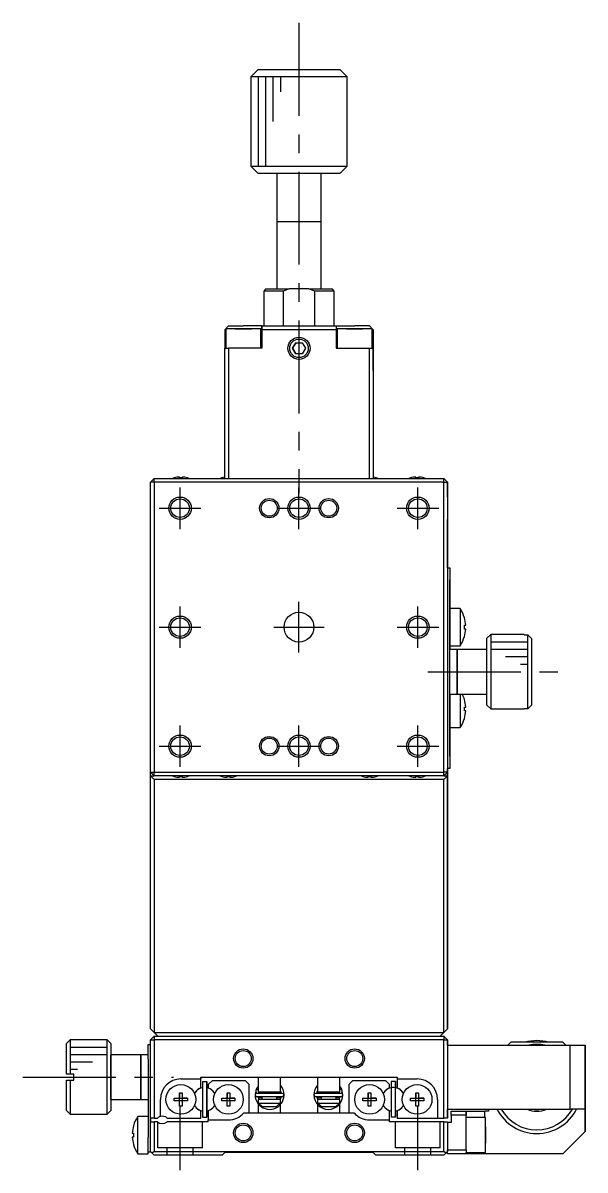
# Model space of a CAD drawing. Extents: x -147 to 393, y 22 to 444.
# Drawn here: x 11 to 86.7, y 33.4 to 187.6 of the extents above; entities that cross this region are included whole.
import ezdxf

# ---------------------------------------------------------------- set-up
doc = ezdxf.new("R2010")
doc.units = 0
doc.header["$LTSCALE"] = 10
doc.linetypes.add('CENTER', pattern=[2, 1.25, -0.25, 0.25, -0.25])
doc.linetypes.add('DASHED', pattern=[3.5, 2, -1.5])
doc.layers.get('0').update_dxf_attribs({"linetype": 'CONTINUOUS'})
doc.layers.add('CENTER', color=1, linetype='CENTER')

msp = doc.modelspace()

# ---------------------------------------------------------------- linework, layer by layer
at = {"color": 7, "linetype": 'CONTINUOUS'}
for p, q in [((42.653568, 181.361221), (41.653568, 180.361221)), ((42.653568, 181.361221), (53.653568, 181.361221)), ((54.653568, 180.361221), (53.653568, 181.361221)), ((54.653568, 180.361221), (41.653568, 180.361221)), ((41.653568, 180.361221), (41.653568, 168.361221)), ((54.653568, 168.361221), (54.653568, 180.361221)), ((41.653568, 168.361221), (41.653834, 168.361221)), ((41.653568, 168.361221), (42.653568, 167.361221)), ((41.653834, 168.361221), (54.653568, 168.361221)), ((53.653568, 167.361221), (54.653568, 168.361221)), ((45.153568, 167.361221), (42.653568, 167.361221)), ((53.653568, 167.361221), (42.653793, 167.361221)), ((51.153568, 167.361221), (45.153568, 167.361221)), ((45.153568, 167.361221), (45.153568, 160.861221)), ((51.153568, 167.361221), (45.153691, 167.361221)), ((53.653568, 167.361221), (51.153568, 167.361221)), ((51.153568, 160.861221), (51.153568, 167.361221)), ((45.155378, 160.861221), (45.153563, 160.861221)), ((45.153568, 160.866221), (45.153568, 160.861221)), ((45.153568, 160.861221), (45.153568, 151.861241)), ((45.153568, 160.861221), (45.153568, 160.856221)), ((51.153573, 160.861221), (45.155378, 160.861221)), ((51.153568, 160.861221), (51.153568, 160.866221)), ((51.153568, 151.861241), (51.153568, 160.861221)), ((51.153568, 160.856221), (51.153568, 160.861221)), ((43.703568, 151.861221), (43.403568, 151.561221)), ((46.032247, 151.561221), (43.403568, 151.561221)), ((43.403568, 151.561221), (43.403568, 146.861221)), ((43.703568, 151.861221), (46.834477, 151.861221)), ((46.834477, 151.861221), (46.032247, 151.561221)), ((46.032247, 151.561221), (46.032247, 146.861221)), ((49.472658, 151.861221), (46.834477, 151.861221)), ((49.472658, 151.861221), (52.603568, 151.861221)), ((50.274888, 151.561221), (49.472658, 151.861221)), ((52.903568, 151.561221), (50.274888, 151.561221)), ((50.274888, 146.861221), (50.274888, 151.561221)), ((52.903568, 151.561221), (52.603568, 151.861221)), ((52.903568, 146.861221), (52.903568, 151.561221)), ((38.653568, 146.861221), (38.153568, 146.361221)), ((38.653568, 146.861221), (40.653568, 146.861221)), ((43.153568, 146.861221), (40.653568, 146.861221)), ((43.153568, 146.361221), (43.153568, 146.861221)), ((43.153568, 146.861221), (53.153568, 146.861221)), ((43.153568, 146.861221), (43.153568, 143.861221)), ((53.153568, 146.861221), (53.153568, 143.861221)), ((53.153568, 146.861221), (53.153568, 146.361221)), ((53.153568, 146.861221), (55.653568, 146.861221)), ((57.653568, 146.861221), (55.653568, 146.861221)), ((58.153568, 146.361221), (57.653568, 146.861221)), ((57.653568, 146.861221), (58.153568, 146.361221)), ((38.153568, 146.361221), (38.153568, 143.861221)), ((43.003568, 146.461221), (38.303568, 146.461221)), ((43.003568, 146.461221), (38.303568, 146.461221)), ((38.303568, 146.461221), (38.303568, 143.861221)), ((39.553568, 146.461221), (40.653568, 146.461221)), ((40.653568, 146.461221), (39.553568, 146.461221)), ((41.753568, 146.461221), (40.653568, 146.461221)), ((40.653568, 146.461221), (41.753568, 146.461221)), ((43.003568, 143.861221), (43.003568, 146.461221)), ((43.153568, 146.361221), (43.153568, 143.861221)), ((53.153568, 146.361221), (43.153568, 146.361221)), ((53.153568, 146.361221), (53.153568, 143.861221)), ((58.003568, 146.461221), (53.303568, 146.461221)), ((58.003568, 146.461221), (53.303568, 146.461221)), ((53.303568, 146.461221), (53.303568, 143.861221)), ((54.553568, 146.461221), (55.653568, 146.461221)), ((55.653568, 146.461221), (54.553568, 146.461221)), ((56.753568, 146.461221), (55.653568, 146.461221)), ((55.653568, 146.461221), (56.753568, 146.461221)), ((58.003568, 143.861221), (58.003568, 146.461221)), ((58.153568, 146.361221), (58.153568, 143.861221)), ((58.153568, 143.861221), (58.153568, 146.361221)), ((38.153568, 126.361221), (38.153568, 143.861221)), ((38.153568, 143.861221), (38.653568, 143.861221)), ((38.653568, 143.861221), (38.653568, 126.361221)), ((43.153568, 143.861221), (38.653568, 143.861221)), ((47.287542, 143.861221), (47.720555, 144.611221)), ((47.720555, 144.611221), (47.287542, 143.861221)), ((47.720555, 143.111221), (47.287542, 143.861221)), ((47.287542, 143.861221), (47.720555, 143.111221)), ((47.720555, 144.611221), (48.58658, 144.611221)), ((48.58658, 144.611221), (49.019593, 143.861221)), ((49.019593, 143.861221), (48.58658, 143.111221)), ((53.153568, 143.861221), (57.653568, 143.861221)), ((57.653568, 126.361221), (57.653568, 143.861221)), ((57.653568, 143.861221), (58.153568, 143.861221)), ((58.153568, 143.861221), (58.153568, 126.361221)), ((58.15357, 140.861221), (58.153568, 143.861221)), ((48.58658, 143.111221), (47.720555, 143.111221)), ((58.15357, 140.861221), (58.15357, 126.361221)), ((32.073568, 126.430743), (32.073568, 126.55108)), ((32.073568, 126.55108), (32.073568, 126.430743)), ((32.433568, 126.55108), (32.433568, 126.430743)), ((63.873568, 126.430743), (63.873568, 126.55108)), ((63.873568, 126.55108), (63.873568, 126.430743)), ((64.233568, 126.55108), (64.233568, 126.430743)), ((28.653568, 126.361221), (28.153568, 125.861221)), ((28.153568, 86.861221), (28.153568, 125.861221)), ((28.653568, 125.861221), (28.153568, 125.861221)), ((28.653568, 125.861221), (28.653568, 126.361221)), ((28.653568, 126.361221), (38.653568, 126.361221)), ((28.653568, 125.861221), (28.653568, 86.861221)), ((67.653568, 125.861221), (28.653568, 125.861221)), ((31.367206, 126.430743), (31.364952, 126.435366)), ((31.367206, 126.430743), (31.364952, 126.435366)), ((32.433568, 126.430743), (32.073568, 126.430743)), ((33.142184, 126.435366), (33.139929, 126.430743)), ((37.767206, 126.430743), (37.764952, 126.435366)), ((37.767206, 126.430743), (37.764952, 126.435366)), ((38.653568, 126.361221), (57.653568, 126.361221)), ((38.653568, 126.361221), (57.653568, 126.361221)), ((57.653568, 126.361221), (67.653568, 126.361221)), ((58.542184, 126.435366), (58.539929, 126.430743)), ((63.167206, 126.430743), (63.164952, 126.435366)), ((63.167206, 126.430743), (63.164952, 126.435366)), ((64.233568, 126.430743), (63.873568, 126.430743)), ((64.942184, 126.435366), (64.939929, 126.430743)), ((67.653568, 125.861221), (67.653568, 126.361221)), ((68.153568, 125.861221), (67.653568, 126.361221)), ((67.653568, 126.361221), (68.153568, 125.861221)), ((67.653568, 86.861221), (67.653568, 125.861221)), ((67.653568, 125.861221), (68.153568, 125.861221)), ((68.153568, 125.861221), (68.153568, 86.861221)), ((68.153568, 123.861216), (68.153568, 125.861221)), ((68.153568, 114.361221), (68.153568, 120.861226)), ((68.153568, 114.361221), (68.453568, 114.361221)), ((68.453568, 114.361221), (68.453568, 112.361221)), ((68.453568, 114.361221), (68.453568, 112.361221)), ((68.45357, 111.061221), (68.45357, 112.711221)), ((68.45357, 111.061221), (68.45357, 112.711221)), ((68.453568, 89.361221), (68.453568, 112.361221)), ((68.453568, 112.361221), (68.453568, 108.861221)), ((68.453568, 102.929781), (68.45357, 111.061221)), ((68.45357, 111.061221), (68.453569, 103.361221)), ((69.845225, 108.861221), (68.453568, 108.861221)), ((69.845225, 108.861221), (69.845225, 103.861221)), ((70.416148, 107.619811), (70.423003, 107.623154)), ((70.416148, 107.619811), (70.423003, 107.623154)), ((70.416148, 106.621221), (70.58852, 106.621221)), ((70.416148, 106.101221), (70.416148, 106.621221)), ((70.58852, 106.101221), (70.416148, 106.101221)), ((70.423003, 105.099289), (70.416148, 105.102632)), ((70.423003, 105.099289), (70.416148, 105.102632)), ((73.953568, 105.361221), (73.453568, 104.861221)), ((73.953568, 105.361221), (73.953568, 95.361221)), ((78.453568, 105.361221), (73.953568, 105.361221)), ((78.453568, 105.361221), (78.453568, 105.345196)), ((78.453568, 105.361221), (78.453568, 105.345196)), ((78.453568, 105.345196), (78.953568, 105.345196)), ((78.953568, 95.377247), (78.953568, 105.345196)), ((78.953568, 105.345196), (79.453568, 104.843408)), ((68.453568, 103.861221), (68.453568, 103.361221)), ((68.453568, 103.861221), (69.845225, 103.861221)), ((69.453568, 103.361221), (68.453568, 103.361221)), ((69.453568, 103.361221), (69.453568, 97.361221)), ((69.453568, 97.361221), (69.453568, 103.361221)), ((73.453568, 103.361221), (69.453568, 103.361221)), ((73.453568, 95.861221), (73.453568, 104.861221)), ((79.453568, 104.843408), (79.453568, 95.879035)), ((79.453568, 104.843408), (79.453568, 95.879035)), ((68.45357, 90.661221), (68.453568, 97.792662)), ((68.453568, 97.361221), (69.453568, 97.361221)), ((68.453569, 97.361221), (68.45357, 90.661221)), ((69.453568, 97.361221), (73.453568, 97.361221)), ((69.845225, 97.361221), (69.845225, 92.861221)), ((70.416148, 96.619811), (70.423003, 96.623154)), ((70.416148, 96.619811), (70.423003, 96.623154)), ((73.453568, 95.861221), (73.953568, 95.361221)), ((79.453568, 95.879035), (78.953568, 95.377247)), ((70.416148, 95.621221), (70.58852, 95.621221)), ((70.416148, 95.101221), (70.416148, 95.621221)), ((70.58852, 95.101221), (70.416148, 95.101221)), ((70.423003, 94.099289), (70.416148, 94.102632)), ((70.423003, 94.099289), (70.416148, 94.102632)), ((73.953568, 95.361221), (78.453568, 95.361221)), ((78.453568, 95.377247), (78.453568, 95.361221)), ((78.953568, 95.377247), (78.453568, 95.377247)), ((78.453568, 95.377247), (78.453568, 95.361221)), ((68.453568, 92.861221), (68.453568, 89.361221)), ((68.453568, 92.861221), (69.845225, 92.861221)), ((68.45357, 89.011221), (68.45357, 90.661221)), ((68.45357, 89.011221), (68.45357, 90.661221)), ((68.453568, 89.361221), (68.453568, 87.361221)), ((68.453568, 89.361221), (68.453568, 87.361221)), ((28.153568, 86.861221), (28.653568, 86.861221)), ((28.153568, 86.861221), (28.653568, 86.361221)), ((28.153568, 86.361221), (28.153568, 86.861221)), ((28.653568, 86.861221), (67.653568, 86.861221)), ((28.653568, 86.361221), (28.653568, 86.861221)), ((68.153568, 86.861221), (67.653568, 86.861221)), ((67.653568, 86.361221), (67.653568, 86.861221)), ((67.653568, 86.361221), (68.153568, 86.861221)), ((68.153568, 86.861221), (67.653568, 86.361221)), ((68.453568, 87.361221), (68.153568, 87.361221)), ((68.153568, 86.861221), (68.153568, 87.361221)), ((68.153568, 86.861221), (68.153568, 86.361221)), ((68.153568, 86.361221), (68.153568, 86.861221)), ((28.153568, 86.361221), (28.653568, 85.861221)), ((28.153568, 86.361221), (28.653568, 86.361221)), ((28.153568, 52.361221), (28.153568, 86.361221)), ((67.653568, 86.361221), (28.653568, 86.361221)), ((67.653568, 85.861221), (28.653568, 85.861221)), ((28.653568, 85.861221), (28.653568, 51.861221)), ((31.364952, 86.287077), (31.367206, 86.2917)), ((31.364952, 86.287077), (31.367206, 86.2917)), ((32.073568, 86.2917), (32.433568, 86.2917)), ((32.073568, 86.171363), (32.073568, 86.2917)), ((32.073568, 86.171363), (32.073568, 86.2917)), ((32.433568, 86.2917), (32.433568, 86.171363)), ((33.139929, 86.2917), (33.142184, 86.287077)), ((37.764952, 86.287077), (37.767206, 86.2917)), ((37.764952, 86.287077), (37.767206, 86.2917)), ((38.473568, 86.2917), (38.833568, 86.2917)), ((38.473568, 86.171363), (38.473568, 86.2917)), ((38.473568, 86.171363), (38.473568, 86.2917)), ((38.833568, 86.2917), (38.833568, 86.171363)), ((39.539929, 86.2917), (39.542184, 86.287077)), ((56.764952, 86.287077), (56.767206, 86.2917)), ((56.764952, 86.287077), (56.767206, 86.2917)), ((57.473568, 86.2917), (57.833568, 86.2917)), ((57.473568, 86.171363), (57.473568, 86.2917)), ((57.473568, 86.171363), (57.473568, 86.2917)), ((57.833568, 86.2917), (57.833568, 86.171363)), ((58.539929, 86.2917), (58.542184, 86.287077)), ((63.164952, 86.287077), (63.167206, 86.2917)), ((63.164952, 86.287077), (63.167206, 86.2917)), ((63.873568, 86.2917), (64.233568, 86.2917)), ((63.873568, 86.171363), (63.873568, 86.2917)), ((63.873568, 86.171363), (63.873568, 86.2917)), ((64.233568, 86.2917), (64.233568, 86.171363)), ((64.939929, 86.2917), (64.942184, 86.287077)), ((67.653568, 85.861221), (68.153568, 86.361221)), ((67.653568, 86.361221), (68.153568, 86.361221)), ((67.653568, 51.861221), (67.653568, 85.861221)), ((68.153568, 86.361221), (68.153568, 52.361221)), ((68.153568, 56.361221), (68.153568, 86.361221)), ((68.153568, 56.313327), (68.153568, 56.361221)), ((68.153568, 52.361221), (68.153568, 56.313327)), ((28.653568, 51.861221), (28.153568, 52.361221)), ((28.653568, 51.361221), (28.153568, 50.861221)), ((28.653568, 51.861221), (67.653568, 51.861221)), ((29.153568, 51.361221), (28.653568, 51.861221)), ((28.653568, 51.361221), (67.653568, 51.361221)), ((28.653568, 51.361221), (28.653568, 50.861221)), ((67.653568, 51.861221), (67.153568, 51.361221)), ((67.153568, 51.361221), (67.653568, 51.861221)), ((68.153568, 52.361221), (67.653568, 51.861221)), ((67.653568, 51.861221), (68.153568, 52.361221)), ((67.653568, 51.361221), (68.153568, 50.861221)), ((67.653568, 51.361221), (67.653568, 50.861221)), ((68.153568, 50.861221), (67.653568, 51.361221)), ((17.353568, 50.861221), (16.853568, 50.361221)), ((16.853568, 46.261221), (16.853568, 50.361221)), ((17.353568, 50.861221), (17.353568, 46.261221)), ((22.353568, 50.861221), (17.353568, 50.861221)), ((22.353568, 45.861221), (22.353568, 50.861221)), ((22.853568, 50.361221), (22.353568, 50.861221)), ((22.853568, 50.361221), (22.853568, 45.861221)), ((22.853568, 50.361221), (22.853568, 48.861221)), ((27.853568, 48.261221), (27.853568, 50.261221)), ((27.853568, 50.261221), (28.153568, 50.261221)), ((28.153568, 40.361221), (28.153568, 50.861221)), ((28.153568, 50.861221), (28.653568, 50.861221)), ((28.653568, 50.861221), (28.653568, 40.361221)), ((67.653568, 50.861221), (28.653568, 50.861221)), ((67.653568, 40.361221), (67.653568, 50.861221)), ((67.653568, 50.861221), (68.153568, 50.861221)), ((68.153568, 50.861221), (68.153568, 50.161221)), ((68.153568, 50.161221), (68.153568, 50.861221)), ((68.153568, 50.161221), (68.153568, 41.561221)), ((68.153568, 50.161221), (84.653568, 50.161221)), ((68.153568, 50.161221), (68.153568, 41.561221)), ((76.653568, 50.561221), (76.253568, 50.161221)), ((83.653568, 50.561221), (76.653568, 50.561221)), ((84.053568, 50.161221), (83.653568, 50.561221)), ((83.653568, 50.561221), (84.053568, 50.161221)), ((84.653568, 41.561221), (84.653568, 50.161221)), ((84.653568, 50.161221), (86.653568, 50.161221)), ((86.653568, 50.161221), (86.653568, 41.561221)), ((86.653568, 41.561221), (86.653568, 50.161221)), ((22.853568, 48.861221), (22.853568, 42.861221)), ((22.853568, 45.861221), (22.853568, 48.861221)), ((26.853568, 48.861221), (22.853568, 48.861221)), ((26.853568, 45.861221), (26.853568, 48.861221)), ((26.853568, 48.861221), (26.853568, 45.861221)), ((27.853568, 48.861221), (26.853568, 48.861221)), ((27.853568, 48.261221), (27.853568, 37.761221)), ((17.353568, 46.261221), (16.853568, 46.261221)), ((16.853568, 41.361221), (16.853568, 45.461221)), ((16.853568, 45.461221), (17.353568, 45.461221)), ((17.853568, 46.261221), (17.353568, 46.261221)), ((17.353568, 45.461221), (17.353568, 40.861221)), ((17.353568, 45.461221), (17.853568, 45.461221)), ((17.853568, 45.461221), (17.853568, 46.261221)), ((22.353568, 40.861221), (22.353568, 45.861221)), ((22.853568, 45.861221), (22.853568, 41.361221)), ((22.853568, 42.861221), (22.853568, 45.861221)), ((26.853568, 42.861221), (26.853568, 45.861221)), ((26.853568, 45.861221), (26.853568, 42.861221)), ((32.253568, 45.611221), (34.953568, 45.611221)), ((34.953568, 45.861221), (61.353568, 45.861221)), ((34.953568, 45.861221), (34.953568, 45.611221)), ((34.953568, 45.611221), (34.953568, 45.861221)), ((34.953568, 45.611221), (34.953568, 45.861221)), ((34.953568, 45.611221), (34.953568, 45.861221)), ((34.953568, 45.611221), (34.953568, 45.861221)), ((34.953568, 45.611221), (34.953568, 45.861221)), ((34.953568, 45.861221), (34.953568, 45.611221)), ((34.953568, 45.611221), (34.953568, 45.861221)), ((34.953568, 45.611221), (34.953568, 45.861221)), ((34.953568, 45.611221), (34.953568, 45.861221)), ((34.953568, 45.611221), (34.953568, 45.861221)), ((34.953568, 45.611221), (34.953568, 45.861221)), ((34.953568, 44.412027), (34.953568, 45.611221)), ((34.953568, 45.130837), (34.953568, 45.611221)), ((34.953568, 45.130837), (34.953568, 45.611221)), ((34.953568, 45.130837), (34.953568, 45.611221)), ((34.953568, 45.130837), (34.953568, 45.611221)), ((34.953568, 45.130837), (34.953568, 45.611221)), ((34.953568, 44.412027), (34.953568, 45.611221)), ((34.953568, 45.130837), (34.953568, 45.611221)), ((34.953568, 45.130837), (34.953568, 45.611221)), ((34.953568, 45.130837), (34.953568, 45.611221)), ((34.953568, 45.130837), (34.953568, 45.611221)), ((34.953568, 45.130837), (34.953568, 45.611221)), ((35.153568, 45.261221), (35.153568, 40.461221)), ((35.153568, 45.261221), (35.753568, 45.261221)), ((35.753568, 40.461221), (35.753568, 45.261221)), ((35.753568, 45.261221), (35.753568, 44.420118)), ((36.453568, 45.361221), (35.953568, 44.861221)), ((35.953568, 44.861221), (35.953568, 44.412027)), ((40.953568, 45.361221), (36.453568, 45.361221)), ((41.453568, 44.861221), (40.953568, 45.361221)), ((40.953568, 45.361221), (41.453568, 44.861221)), ((41.453568, 41.061221), (41.453568, 44.861221)), ((41.453568, 41.061221), (41.453568, 44.861221)), ((42.653568, 45.861221), (42.653568, 43.861221)), ((45.653568, 43.861221), (45.653568, 45.861221)), ((50.653568, 45.861221), (50.653568, 43.861221)), ((53.653568, 43.861221), (53.653568, 45.861221)), ((55.353568, 45.361221), (54.853568, 44.861221)), ((54.853568, 44.861221), (54.853568, 41.061221)), ((59.853568, 45.361221), (55.353568, 45.361221)), ((60.353568, 44.861221), (59.853568, 45.361221)), ((59.853568, 45.361221), (60.353568, 44.861221)), ((60.353568, 44.412027), (60.353568, 44.861221)), ((60.353568, 44.412027), (60.353568, 44.861221)), ((60.553568, 45.261221), (60.553568, 40.461221)), ((61.153568, 45.261221), (60.553568, 45.261221)), ((61.153568, 40.461221), (61.153568, 45.261221)), ((61.153568, 45.261221), (61.153568, 44.420117)), ((61.353568, 45.861221), (61.353568, 45.611221)), ((61.353568, 45.611221), (64.053568, 45.611221)), ((61.353568, 45.611221), (61.353568, 44.412027)), ((32.073568, 43.747583), (32.433568, 43.747583)), ((32.073568, 43.041221), (32.073568, 43.747583)), ((32.073568, 43.747583), (32.073568, 43.041221)), ((32.433568, 43.747583), (32.433568, 43.041221)), ((34.953568, 44.412027), (34.693473, 44.261861)), ((34.693473, 44.261861), (34.953568, 44.412027)), ((35.75357, 44.511221), (35.75357, 44.420117)), ((35.75357, 44.511221), (35.75357, 44.420117)), ((35.75357, 44.511221), (35.75357, 44.420117)), ((35.75357, 44.511221), (35.75357, 44.420117)), ((35.75357, 44.511221), (35.75357, 44.420117)), ((35.75357, 44.511221), (35.75357, 44.420117)), ((35.75357, 44.511221), (35.75357, 44.420117)), ((35.75357, 44.511221), (35.75357, 44.420117)), ((35.75357, 44.511221), (35.75357, 41.211221)), ((35.75357, 44.511221), (35.75357, 44.420117)), ((35.75357, 44.511221), (35.75357, 44.420117)), ((35.75357, 44.511221), (35.75357, 44.420117)), ((35.75357, 44.511221), (35.75357, 44.420117)), ((35.75357, 44.511221), (35.75357, 44.420117)), ((35.75357, 44.511221), (35.75357, 44.420117)), ((35.75357, 44.511221), (35.75357, 44.420117)), ((35.953568, 44.412027), (36.213663, 44.261861)), ((38.473568, 43.747583), (38.833568, 43.747583)), ((38.473568, 43.041221), (38.473568, 43.747583)), ((38.473568, 43.747583), (38.473568, 43.041221)), ((38.833568, 43.747583), (38.833568, 43.041221)), ((42.411457, 44.240454), (42.251951, 43.491981)), ((42.352276, 43.999311), (42.351261, 43.964906)), ((42.351261, 43.964906), (42.351968, 43.930495)), ((42.351968, 43.930495), (42.354396, 43.896161)), ((42.355012, 44.033625), (42.352276, 43.999311)), ((42.354396, 43.896161), (42.358539, 43.861987)), ((42.359462, 44.067765), (42.355012, 44.033625)), ((42.358539, 43.861987), (42.364387, 43.828058)), ((42.365616, 44.101648), (42.359462, 44.067765)), ((42.364387, 43.828058), (42.371925, 43.794455)), ((42.373459, 44.135191), (42.365616, 44.101648)), ((42.371925, 43.794455), (42.381137, 43.761261)), ((42.382974, 44.168312), (42.373459, 44.135191)), ((42.381137, 43.761261), (42.391999, 43.728556)), ((42.394138, 44.200927), (42.382974, 44.168312)), ((42.391999, 43.728556), (42.404485, 43.69642)), ((42.406206, 44.231279), (42.394138, 44.200927)), ((42.404485, 43.69642), (42.418484, 43.665107)), ((42.405853, 44.229597), (42.406505, 44.231856)), ((42.406505, 44.231856), (42.408329, 44.233612)), ((42.653547, 44.652489), (42.407249, 44.230735)), ((42.408329, 44.233612), (42.411313, 44.234854)), ((42.411128, 44.234056), (42.411145, 44.239825)), ((42.411145, 44.239825), (42.653583, 44.16719)), ((42.411313, 44.234854), (42.415438, 44.235574)), ((42.415438, 44.235574), (42.420678, 44.235767)), ((42.420678, 44.235767), (42.426998, 44.235433)), ((42.426998, 44.235433), (42.43436, 44.234573)), ((42.43436, 44.234573), (42.442715, 44.233194)), ((42.442715, 44.233194), (42.452011, 44.231303)), ((45.95049, 43.667703), (42.45049, 43.667703)), ((42.45049, 43.267703), (45.95049, 43.267703)), ((42.452011, 44.231303), (42.462189, 44.228912)), ((42.462189, 44.228912), (42.473183, 44.226038)), ((42.473183, 44.226038), (42.484924, 44.222698)), ((42.484924, 44.222698), (42.497336, 44.218913)), ((42.497336, 44.218913), (42.51034, 44.214709)), ((42.51034, 44.214709), (42.523854, 44.210111)), ((42.523854, 44.210111), (42.537792, 44.205149)), ((42.537792, 44.205149), (42.552064, 44.199854)), ((42.552064, 44.199854), (42.566579, 44.19426)), ((42.566579, 44.19426), (42.581245, 44.188404)), ((42.581245, 44.188404), (42.595969, 44.182322)), ((42.595969, 44.182322), (42.610656, 44.176053)), ((42.610656, 44.176053), (42.625213, 44.169637)), ((42.625213, 44.169637), (42.639548, 44.163114)), ((42.639548, 44.163114), (42.653568, 44.156528)), ((42.653568, 43.861221), (45.653568, 43.861221)), ((42.773174, 42.861089), (42.66231, 43.267652)), ((42.773462, 43.850876), (42.769395, 43.861198)), ((42.779479, 43.837394), (42.773462, 43.850876)), ((42.786168, 43.824239), (42.779479, 43.837394)), ((42.793509, 43.811445), (42.786168, 43.824239)), ((42.801482, 43.799041), (42.793509, 43.811445)), ((42.810063, 43.787056), (42.801482, 43.799041)), ((42.81923, 43.77552), (42.810063, 43.787056)), ((42.828958, 43.764458), (42.81923, 43.77552)), ((42.839219, 43.753894), (42.828958, 43.764458)), ((42.849989, 43.743854), (42.839219, 43.753894)), ((42.861239, 43.734359), (42.849989, 43.743854)), ((42.872941, 43.725429), (42.861239, 43.734359)), ((42.885065, 43.717085), (42.872941, 43.725429)), ((42.897582, 43.709343), (42.885065, 43.717085)), ((42.910461, 43.702221), (42.897582, 43.709343)), ((42.923672, 43.695733), (42.910461, 43.702221)), ((42.937182, 43.689894), (42.923672, 43.695733)), ((42.950961, 43.684715), (42.937182, 43.689894)), ((42.964975, 43.680208), (42.950961, 43.684715)), ((42.979192, 43.676382), (42.964975, 43.680208)), ((42.993578, 43.673245), (42.979192, 43.676382)), ((43.008101, 43.670804), (42.993578, 43.673245)), ((43.022727, 43.669064), (43.008101, 43.670804)), ((43.037422, 43.66803), (43.022727, 43.669064)), ((43.051377, 43.667703), (43.037422, 43.66803)), ((43.153568, 43.861221), (43.153568, 43.667703)), ((43.153568, 43.267703), (43.153568, 42.861221)), ((45.153568, 43.667703), (45.153568, 43.861221)), ((45.153568, 42.861221), (45.153568, 43.267703)), ((45.354926, 43.667753), (45.349602, 43.667703)), ((45.369648, 43.668373), (45.354926, 43.667753)), ((45.384326, 43.6697), (45.369648, 43.668373)), ((45.398925, 43.671733), (45.384326, 43.6697)), ((45.413413, 43.674468), (45.398925, 43.671733)), ((45.427755, 43.677898), (45.413413, 43.674468)), ((45.441917, 43.682019), (45.427755, 43.677898)), ((45.455867, 43.686821), (45.441917, 43.682019)), ((45.46957, 43.692294), (45.455867, 43.686821)), ((45.482995, 43.698429), (45.46957, 43.692294)), ((45.496108, 43.705212), (45.482995, 43.698429)), ((45.508877, 43.712628), (45.496108, 43.705212)), ((45.521271, 43.720664), (45.508877, 43.712628)), ((45.533259, 43.729301), (45.521271, 43.720664)), ((45.544809, 43.73852), (45.533259, 43.729301)), ((45.555894, 43.748302), (45.544809, 43.73852)), ((45.566482, 43.758625), (45.555894, 43.748302)), ((45.576547, 43.769466), (45.566482, 43.758625)), ((45.58606, 43.780799), (45.576547, 43.769466)), ((45.594997, 43.792598), (45.58606, 43.780799)), ((45.603331, 43.804834), (45.594997, 43.792598)), ((45.61104, 43.81748), (45.603331, 43.804834)), ((45.6181, 43.830502), (45.61104, 43.81748)), ((45.624492, 43.843869), (45.6181, 43.830502)), ((45.630197, 43.857546), (45.624492, 43.843869)), ((45.738383, 43.267649), (45.628141, 42.861136)), ((45.631584, 43.861198), (45.630197, 43.857546)), ((45.653906, 44.008708), (45.738696, 43.667763)), ((45.993641, 44.22898), (45.993431, 44.228893)), ((45.994086, 44.229165), (45.993923, 44.229097)), ((45.994207, 44.229215), (45.994086, 44.229165)), ((45.995126, 44.229597), (45.994264, 44.229239)), ((45.994357, 44.232035), (45.994773, 44.231279)), ((45.994677, 44.226994), (45.995126, 44.229597)), ((45.994773, 44.231279), (45.995126, 44.229597)), ((46.014469, 44.179235), (45.994773, 44.231279)), ((46.014891, 44.177963), (46.014469, 44.179235)), ((46.015187, 44.177066), (46.014891, 44.177963)), ((46.015565, 44.175915), (46.015187, 44.177066)), ((46.016623, 44.172655), (46.015565, 44.175915)), ((46.016914, 44.171747), (46.016623, 44.172655)), ((50.289955, 44.170916), (50.289622, 44.169867)), ((50.290395, 44.17229), (50.289955, 44.170916)), ((50.290714, 44.17328), (50.290395, 44.17229)), ((50.291004, 44.174175), (50.290714, 44.17328)), ((50.29147, 44.175608), (50.291004, 44.174175)), ((50.291983, 44.17717), (50.29147, 44.175608)), ((50.292331, 44.178222), (50.291983, 44.17717)), ((50.292832, 44.179731), (50.292331, 44.178222)), ((50.29367, 44.182225), (50.292832, 44.179731)), ((50.294343, 44.184205), (50.29367, 44.182225)), ((50.312363, 44.231279), (50.294343, 44.184205)), ((50.312363, 44.231279), (50.312009, 44.229597)), ((50.312009, 44.229597), (50.312917, 44.22922)), ((50.312778, 44.232035), (50.312363, 44.231279)), ((50.312917, 44.22922), (50.313098, 44.229145)), ((50.313348, 44.229041), (50.313462, 44.228994)), ((50.313462, 44.228994), (50.313562, 44.228952)), ((53.856646, 43.667703), (50.356646, 43.667703)), ((50.356646, 43.267703), (53.856646, 43.267703)), ((50.568444, 43.667796), (50.616142, 43.896317)), ((50.679038, 42.861031), (50.568746, 43.2677)), ((50.616142, 43.896317), (50.653334, 44.008987)), ((50.653568, 43.861221), (53.653568, 43.861221)), ((50.679618, 43.850876), (50.675552, 43.861198)), ((50.685635, 43.837394), (50.679618, 43.850876)), ((50.692324, 43.824239), (50.685635, 43.837394)), ((50.699666, 43.811445), (50.692324, 43.824239)), ((50.707638, 43.799041), (50.699666, 43.811445)), ((50.71622, 43.787056), (50.707638, 43.799041)), ((50.725387, 43.77552), (50.71622, 43.787056)), ((50.735114, 43.764458), (50.725387, 43.77552)), ((50.745376, 43.753894), (50.735114, 43.764458)), ((50.756145, 43.743854), (50.745376, 43.753894)), ((50.767395, 43.734359), (50.756145, 43.743854)), ((50.779097, 43.725429), (50.767395, 43.734359)), ((50.791221, 43.717085), (50.779097, 43.725429)), ((50.803738, 43.709343), (50.791221, 43.717085)), ((50.816617, 43.702221), (50.803738, 43.709343)), ((50.829828, 43.695733), (50.816617, 43.702221)), ((50.843339, 43.689894), (50.829828, 43.695733)), ((50.857117, 43.684715), (50.843339, 43.689894)), ((50.871131, 43.680208), (50.857117, 43.684715)), ((50.885348, 43.676382), (50.871131, 43.680208)), ((50.899734, 43.673245), (50.885348, 43.676382)), ((50.914258, 43.670804), (50.899734, 43.673245)), ((50.928884, 43.669064), (50.914258, 43.670804)), ((50.943578, 43.66803), (50.928884, 43.669064)), ((50.957533, 43.667703), (50.943578, 43.66803)), ((51.153568, 43.861221), (51.153568, 43.667703)), ((51.153568, 43.267703), (51.153568, 42.861221)), ((53.153568, 43.667703), (53.153568, 43.861221)), ((53.153568, 42.861221), (53.153568, 43.267703)), ((53.261082, 43.667753), (53.255759, 43.667703)), ((53.275804, 43.668373), (53.261082, 43.667753)), ((53.290482, 43.6697), (53.275804, 43.668373)), ((53.305082, 43.671733), (53.290482, 43.6697)), ((53.319569, 43.674468), (53.305082, 43.671733)), ((53.333911, 43.677898), (53.319569, 43.674468)), ((53.348074, 43.682019), (53.333911, 43.677898)), ((53.362023, 43.686821), (53.348074, 43.682019)), ((53.375726, 43.692294), (53.362023, 43.686821)), ((53.389151, 43.698429), (53.375726, 43.692294)), ((53.402264, 43.705212), (53.389151, 43.698429)), ((53.415033, 43.712628), (53.402264, 43.705212)), ((53.427427, 43.720664), (53.415033, 43.712628)), ((53.439415, 43.729301), (53.427427, 43.720664)), ((53.450966, 43.73852), (53.439415, 43.729301)), ((53.46205, 43.748302), (53.450966, 43.73852)), ((53.472638, 43.758625), (53.46205, 43.748302)), ((53.482703, 43.769466), (53.472638, 43.758625)), ((53.492217, 43.780799), (53.482703, 43.769466)), ((53.501153, 43.792598), (53.492217, 43.780799)), ((53.509487, 43.804834), (53.501153, 43.792598)), ((53.517196, 43.81748), (53.509487, 43.804834)), ((53.524257, 43.830502), (53.517196, 43.81748)), ((53.530649, 43.843869), (53.524257, 43.830502)), ((53.536353, 43.857546), (53.530649, 43.843869)), ((53.644829, 43.267682), (53.533955, 42.861075)), ((53.53774, 43.861198), (53.536353, 43.857546)), ((53.895991, 44.239825), (53.653552, 44.16719)), ((53.667588, 44.163114), (53.653568, 44.156528)), ((53.899887, 44.230735), (53.653658, 44.652397)), ((53.681922, 44.169637), (53.667588, 44.163114)), ((53.696479, 44.176053), (53.681922, 44.169637)), ((53.711166, 44.182322), (53.696479, 44.176053)), ((53.72589, 44.188404), (53.711166, 44.182322)), ((53.740556, 44.19426), (53.72589, 44.188404)), ((53.755072, 44.199854), (53.740556, 44.19426)), ((53.769344, 44.205149), (53.755072, 44.199854)), ((53.783281, 44.210111), (53.769344, 44.205149)), ((53.796795, 44.214709), (53.783281, 44.210111)), ((53.8098, 44.218913), (53.796795, 44.214709)), ((53.822212, 44.222698), (53.8098, 44.218913)), ((53.833952, 44.226038), (53.822212, 44.222698)), ((53.844947, 44.228912), (53.833952, 44.226038)), ((53.855124, 44.231303), (53.844947, 44.228912)), ((53.86442, 44.233194), (53.855124, 44.231303)), ((53.872776, 44.234573), (53.86442, 44.233194)), ((53.880137, 44.235433), (53.872776, 44.234573)), ((53.886458, 44.235767), (53.880137, 44.235433)), ((53.891697, 44.235574), (53.886458, 44.235767)), ((53.888628, 43.665058), (53.894247, 43.677129)), ((53.895822, 44.234854), (53.891697, 44.235574)), ((53.894247, 43.677129), (53.907722, 43.708908)), ((53.898806, 44.233612), (53.895822, 44.234854)), ((53.896008, 44.234056), (53.895991, 44.239825)), ((53.90063, 44.231856), (53.898806, 44.233612)), ((53.901283, 44.229597), (53.90063, 44.231856)), ((53.908179, 44.213552), (53.900929, 44.231279)), ((53.907722, 43.708908), (53.919587, 43.741303)), ((53.919974, 44.181179), (53.908179, 44.213552)), ((53.919587, 43.741303), (53.929812, 43.774234)), ((53.930134, 44.148268), (53.919974, 44.181179)), ((54.055167, 43.493234), (53.921635, 44.177161)), ((53.929812, 43.774234), (53.938374, 43.807621)), ((53.938633, 44.114899), (53.930134, 44.148268)), ((53.938374, 43.807621), (53.945253, 43.84138)), ((53.945451, 44.081155), (53.938633, 44.114899)), ((53.945253, 43.84138), (53.950433, 43.87543)), ((53.950573, 44.047116), (53.945451, 44.081155)), ((53.950433, 43.87543), (53.953902, 43.909688)), ((53.953985, 44.012867), (53.950573, 44.047116)), ((53.953902, 43.909688), (53.955652, 43.944069)), ((53.95568, 43.97849), (53.953985, 44.012867)), ((53.955652, 43.944069), (53.95568, 43.97849)), ((57.473568, 43.747583), (57.833568, 43.747583)), ((57.473568, 43.041221), (57.473568, 43.747583)), ((57.473568, 43.747583), (57.473568, 43.041221)), ((57.833568, 43.747583), (57.833568, 43.041221)), ((60.353568, 44.412027), (60.093473, 44.261861)), ((60.353568, 44.412027), (60.093473, 44.261861)), ((61.153568, 41.211221), (61.153568, 44.511221)), ((61.153568, 44.420117), (61.153568, 44.511221)), ((61.153568, 44.420117), (61.153568, 44.511221)), ((61.153568, 44.420117), (61.153568, 44.511221)), ((61.153568, 44.420117), (61.153568, 44.511221)), ((61.353568, 44.412027), (61.613663, 44.261861)), ((63.873568, 43.747583), (64.233568, 43.747583)), ((63.873568, 43.041221), (63.873568, 43.747583)), ((63.873568, 43.747583), (63.873568, 43.041221)), ((64.233568, 43.747583), (64.233568, 43.041221)), ((22.853568, 42.861221), (22.853568, 41.361221)), ((22.853568, 42.861221), (26.853568, 42.861221)), ((26.853568, 42.861221), (27.853568, 42.861221)), ((29.503568, 40.579467), (29.503568, 42.861221)), ((29.503568, 40.579467), (29.503568, 42.861221)), ((31.367206, 43.041221), (32.073568, 43.041221)), ((31.367206, 42.681221), (31.367206, 43.041221)), ((31.367206, 43.041221), (32.073568, 43.041221)), ((32.073568, 42.681221), (31.367206, 42.681221)), ((32.08394, 43.030849), (32.073568, 43.041221)), ((32.08394, 42.691594), (32.073568, 42.681221)), ((32.073568, 41.97486), (32.073568, 42.681221)), ((32.073568, 41.97486), (32.073568, 42.681221)), ((32.433568, 41.97486), (32.073568, 41.97486)), ((32.08394, 43.030849), (32.423196, 43.030849)), ((32.08394, 42.691594), (32.08394, 43.030849)), ((32.423196, 42.691594), (32.08394, 42.691594)), ((32.423196, 43.030849), (32.433568, 43.041221)), ((32.423196, 43.030849), (32.423196, 42.691594)), ((32.423196, 42.691594), (32.433568, 42.681221)), ((32.433568, 43.041221), (33.139929, 43.041221)), ((33.139929, 43.041221), (32.433568, 43.041221)), ((32.433568, 42.681221), (32.433568, 41.97486)), ((33.139929, 42.681221), (32.433568, 42.681221)), ((33.139929, 43.041221), (33.139929, 42.681221)), ((37.767206, 43.041221), (38.473568, 43.041221)), ((37.767206, 42.681221), (37.767206, 43.041221)), ((37.767206, 43.041221), (38.473568, 43.041221)), ((38.473568, 42.681221), (37.767206, 42.681221)), ((38.48394, 43.030849), (38.473568, 43.041221)), ((38.48394, 42.691594), (38.473568, 42.681221)), ((38.473568, 41.97486), (38.473568, 42.681221)), ((38.473568, 41.97486), (38.473568, 42.681221)), ((38.833568, 41.97486), (38.473568, 41.97486)), ((38.48394, 43.030849), (38.823196, 43.030849)), ((38.48394, 42.691594), (38.48394, 43.030849)), ((38.823196, 42.691594), (38.48394, 42.691594)), ((38.823196, 43.030849), (38.833568, 43.041221)), ((38.823196, 43.030849), (38.823196, 42.691594)), ((38.823196, 42.691594), (38.833568, 42.681221)), ((38.833568, 43.041221), (39.539929, 43.041221)), ((39.539929, 43.041221), (38.833568, 43.041221)), ((38.833568, 42.681221), (38.833568, 41.97486)), ((39.539929, 42.681221), (38.833568, 42.681221)), ((39.539929, 43.041221), (39.539929, 42.681221)), ((45.653568, 42.861221), (42.653568, 42.861221)), ((42.653568, 42.861221), (42.653568, 42.361221)), ((42.653568, 42.361221), (42.707884, 42.361221)), ((42.653568, 42.282787), (42.653568, 41.061221)), ((43.153568, 43.061221), (42.703738, 43.061221)), ((42.707884, 42.361221), (45.599251, 42.361221)), ((43.237053, 41.861221), (42.707884, 42.361221)), ((45.070083, 41.861221), (43.237053, 41.861221)), ((45.599251, 42.361221), (45.070083, 41.861221)), ((45.653568, 43.061221), (45.153568, 43.061221)), ((45.599251, 42.361221), (45.653568, 42.361221)), ((45.653568, 42.927127), (45.653568, 43.061221)), ((45.653568, 42.926705), (45.653568, 42.926865)), ((45.653568, 42.361221), (45.653568, 42.861221)), ((45.653568, 41.061221), (45.653568, 42.169388)), ((51.153568, 43.061221), (50.653568, 43.061221)), ((50.653568, 43.061221), (50.653568, 42.927047)), ((53.653568, 42.861221), (50.653568, 42.861221)), ((50.653568, 42.861221), (50.653568, 42.361221)), ((50.653568, 42.361221), (50.707884, 42.361221)), ((50.653568, 42.170091), (50.653568, 42.169866)), ((50.653568, 42.169483), (50.653568, 41.061221)), ((50.707884, 42.361221), (53.599251, 42.361221)), ((51.237053, 41.861221), (50.707884, 42.361221)), ((53.070083, 41.861221), (51.237053, 41.861221)), ((53.599251, 42.361221), (53.070083, 41.861221)), ((53.602952, 43.061221), (53.153568, 43.061221)), ((53.599251, 42.361221), (53.653568, 42.361221)), ((53.653568, 42.361221), (53.653568, 42.861221)), ((53.653568, 42.28307), (53.653568, 42.283207)), ((53.653568, 41.061221), (53.653568, 42.282613)), ((56.767206, 43.041221), (57.473568, 43.041221)), ((56.767206, 42.681221), (56.767206, 43.041221)), ((56.767206, 43.041221), (57.473568, 43.041221)), ((57.473568, 42.681221), (56.767206, 42.681221)), ((57.48394, 43.030849), (57.473568, 43.041221)), ((57.48394, 42.691594), (57.473568, 42.681221)), ((57.473568, 41.97486), (57.473568, 42.681221)), ((57.473568, 41.97486), (57.473568, 42.681221)), ((57.833568, 41.97486), (57.473568, 41.97486)), ((57.48394, 43.030849), (57.823196, 43.030849)), ((57.48394, 42.691594), (57.48394, 43.030849)), ((57.823196, 42.691594), (57.48394, 42.691594)), ((57.823196, 43.030849), (57.833568, 43.041221)), ((57.823196, 43.030849), (57.823196, 42.691594)), ((57.823196, 42.691594), (57.833568, 42.681221)), ((57.833568, 43.041221), (58.539929, 43.041221)), ((58.539929, 43.041221), (57.833568, 43.041221)), ((57.833568, 42.681221), (57.833568, 41.97486)), ((58.539929, 42.681221), (57.833568, 42.681221)), ((58.539929, 43.041221), (58.539929, 42.681221)), ((63.167206, 43.041221), (63.873568, 43.041221)), ((63.167206, 42.681221), (63.167206, 43.041221)), ((63.167206, 43.041221), (63.873568, 43.041221)), ((63.873568, 42.681221), (63.167206, 42.681221)), ((63.88394, 43.030849), (63.873568, 43.041221)), ((63.88394, 42.691594), (63.873568, 42.681221)), ((63.873568, 41.97486), (63.873568, 42.681221)), ((63.873568, 41.97486), (63.873568, 42.681221)), ((64.233568, 41.97486), (63.873568, 41.97486)), ((63.88394, 43.030849), (64.223196, 43.030849)), ((63.88394, 42.691594), (63.88394, 43.030849)), ((64.223196, 42.691594), (63.88394, 42.691594)), ((64.223196, 43.030849), (64.233568, 43.041221)), ((64.223196, 43.030849), (64.223196, 42.691594)), ((64.223196, 42.691594), (64.233568, 42.681221)), ((64.233568, 43.041221), (64.939929, 43.041221)), ((64.939929, 43.041221), (64.233568, 43.041221)), ((64.233568, 42.681221), (64.233568, 41.97486)), ((64.939929, 42.681221), (64.233568, 42.681221)), ((64.939929, 43.041221), (64.939929, 42.681221)), ((66.803568, 42.861221), (66.803568, 40.361221)), ((16.853568, 41.361221), (17.353568, 40.861221)), ((17.353568, 40.861221), (22.353568, 40.861221)), ((22.353568, 40.861221), (22.853568, 41.361221)), ((26.46191, 35.561221), (26.46191, 40.561221)), ((27.853568, 40.561221), (26.46191, 40.561221)), ((28.153568, 39.861221), (28.153568, 40.361221)), ((28.153568, 40.361221), (28.153568, 39.861221)), ((28.653568, 40.361221), (28.153568, 40.361221)), ((28.653568, 40.361221), (29.09213, 40.361221)), ((30.415006, 40.361221), (34.953568, 40.361221)), ((34.953568, 41.310416), (34.693473, 41.460582)), ((34.693473, 41.460582), (34.953568, 41.310416)), ((34.953568, 40.361221), (34.953568, 41.310416)), ((34.953568, 40.361221), (34.953568, 41.310416)), ((35.153568, 40.461221), (35.753568, 40.461221)), ((35.753568, 41.302325), (35.753568, 40.461221)), ((35.75357, 41.302326), (35.75357, 41.211221)), ((35.75357, 41.302326), (35.75357, 41.211221)), ((35.75357, 41.302326), (35.75357, 41.211221)), ((35.75357, 41.302326), (35.75357, 41.211221)), ((35.75357, 41.302326), (35.75357, 41.211221)), ((35.75357, 41.302326), (35.75357, 41.211221)), ((35.75357, 41.302326), (35.75357, 41.211221)), ((35.75357, 41.302326), (35.75357, 41.211221)), ((35.75357, 41.302326), (35.75357, 41.211221)), ((35.75357, 41.302326), (35.75357, 41.211221)), ((35.75357, 41.302326), (35.75357, 41.211221)), ((35.75357, 41.302326), (35.75357, 41.211221)), ((35.75357, 41.302326), (35.75357, 41.211221)), ((35.75357, 41.302326), (35.75357, 41.211221)), ((35.75357, 41.302326), (35.75357, 41.211221)), ((36.213663, 41.460582), (35.953568, 41.310416)), ((35.953568, 41.310416), (35.953568, 40.111221)), ((35.953568, 39.861221), (35.953568, 40.111221)), ((35.953568, 40.111221), (38.653568, 40.111221)), ((40.73263, 41.061221), (55.574505, 41.061221)), ((57.653568, 40.111221), (60.353568, 40.111221)), ((60.093473, 41.460582), (60.353568, 41.310416)), ((60.093473, 41.460582), (60.353568, 41.310416)), ((60.353568, 40.111221), (60.353568, 41.310416)), ((60.353568, 40.111221), (60.353568, 41.310416)), ((60.353568, 39.861221), (60.353568, 40.111221)), ((60.353568, 39.861221), (60.353568, 40.111221)), ((61.153568, 40.461221), (60.553568, 40.461221)), ((61.153568, 41.211221), (61.153568, 41.302326)), ((61.153568, 41.211221), (61.153568, 41.302326)), ((61.153568, 41.211221), (61.153568, 41.302326)), ((61.153568, 41.211221), (61.153568, 41.302326)), ((61.153568, 41.302326), (61.153568, 40.461221)), ((61.153568, 41.211221), (61.153568, 41.302326)), ((61.153568, 41.211221), (61.153568, 41.302326)), ((61.153568, 41.211221), (61.153568, 41.302326)), ((61.153568, 41.211221), (61.153568, 41.302326)), ((61.153568, 41.211221), (61.153568, 41.302326)), ((61.153568, 41.211221), (61.153568, 41.302326)), ((61.153568, 41.211221), (61.153568, 41.302326)), ((61.153568, 41.211221), (61.153568, 41.302326)), ((61.153568, 41.211221), (61.153568, 41.302326)), ((61.153568, 41.211221), (61.153568, 41.302326)), ((61.153568, 41.211221), (61.153568, 41.302326)), ((61.613663, 41.460582), (61.353568, 41.310416)), ((61.353568, 41.310416), (61.353568, 40.361221)), ((61.353568, 40.361221), (66.803568, 40.361221)), ((66.803568, 40.361221), (67.653568, 40.361221)), ((68.153568, 40.361221), (67.653568, 40.361221)), ((68.153568, 41.561221), (84.653568, 41.561221)), ((68.153568, 41.561221), (68.153568, 40.361221)), ((68.153568, 40.361221), (68.153568, 41.561221)), ((68.653568, 40.761221), (68.653568, 41.261221)), ((68.653568, 41.261221), (70.653568, 41.261221)), ((68.653568, 40.761221), (68.653568, 39.761221)), ((70.653568, 40.761221), (68.653568, 40.761221)), ((70.653568, 41.220958), (70.653568, 41.261221)), ((70.653568, 41.261221), (70.653568, 40.761221)), ((70.653568, 41.261221), (73.153568, 41.261221)), ((70.653568, 40.411221), (70.653568, 41.220958)), ((73.153568, 41.220958), (70.653568, 41.220958)), ((70.653568, 36.061221), (70.653568, 40.761221)), ((73.253568, 40.411221), (70.653568, 40.411221)), ((73.153568, 41.261221), (73.153568, 41.220958)), ((73.153568, 40.411221), (73.153568, 41.261221)), ((73.653568, 41.261221), (73.153568, 41.261221)), ((73.153568, 40.411221), (73.153568, 41.220958)), ((73.253568, 35.711221), (73.253568, 40.411221)), ((73.253568, 35.711221), (73.253568, 40.411221)), ((73.653568, 41.561221), (73.653568, 41.261221)), ((86.653568, 41.561221), (84.653568, 41.561221)), ((86.653568, 38.561221), (86.653568, 41.561221)), ((86.653568, 41.561221), (86.653568, 38.561221)), ((25.884132, 39.323154), (25.890987, 39.319811)), ((28.153568, 35.861221), (28.153568, 39.861221)), ((28.153568, 39.861221), (28.653568, 39.861221)), ((28.653568, 39.861221), (28.653568, 35.861221)), ((29.09213, 39.861221), (28.653568, 39.861221)), ((35.953568, 39.861221), (30.415006, 39.861221)), ((67.653568, 39.861221), (60.353568, 39.861221)), ((67.653568, 35.861221), (67.653568, 39.861221)), ((67.653568, 39.861221), (68.153568, 39.861221)), ((68.153568, 39.861221), (68.153568, 35.861221)), ((68.153568, 39.761221), (68.153568, 39.861221)), ((68.653568, 39.761221), (68.153568, 39.761221)), ((73.253568, 39.161221), (73.253568, 38.061221)), ((73.253568, 38.061221), (73.253568, 39.161221)), ((25.718615, 38.321221), (25.890987, 38.321221)), ((25.890987, 37.801221), (25.718615, 37.801221)), ((25.890987, 38.321221), (25.890987, 37.801221)), ((27.853568, 35.761221), (27.853568, 37.761221)), ((73.253568, 36.961221), (73.253568, 38.061221)), ((73.253568, 38.061221), (73.253568, 36.961221)), ((83.653568, 35.561221), (86.653568, 38.561221)), ((86.653568, 38.561221), (83.653568, 35.561221)), ((25.890987, 36.802632), (25.884132, 36.799289)), ((26.46191, 35.561221), (27.853568, 35.561221)), ((27.853568, 35.561221), (27.853568, 35.761221)), ((27.853568, 35.561221), (27.853568, 35.761221)), ((28.153568, 35.761221), (27.853568, 35.761221)), ((28.153568, 35.861221), (28.153568, 35.761221)), ((28.153568, 35.861221), (28.153568, 35.761221)), ((28.403568, 35.611221), (28.153568, 35.861221)), ((28.653568, 35.861221), (28.403568, 35.611221)), ((28.403568, 35.611221), (28.653568, 35.361221)), ((28.653568, 35.861221), (67.653568, 35.861221)), ((37.803568, 35.361221), (38.153568, 35.711221)), ((38.153568, 35.711221), (37.803568, 35.361221)), ((58.153568, 35.711221), (38.153568, 35.711221)), ((58.153568, 35.711221), (58.503568, 35.361221)), ((67.903568, 35.611221), (67.653568, 35.861221)), ((67.653568, 35.361221), (67.903568, 35.611221)), ((67.653568, 35.361221), (67.903568, 35.611221)), ((68.153568, 35.861221), (67.903568, 35.611221)), ((67.903568, 35.611221), (68.153568, 35.861221)), ((68.153568, 36.061221), (70.653568, 36.061221)), ((68.153568, 35.561221), (68.153568, 36.061221)), ((70.653568, 35.561221), (68.153568, 35.561221)), ((70.653568, 36.061221), (70.653568, 35.561221)), ((70.653568, 35.6304), (70.653568, 35.711221)), ((70.653568, 35.711221), (73.253568, 35.711221)), ((70.653568, 35.561221), (70.653568, 35.6304)), ((70.653568, 35.6304), (73.153568, 35.6304)), ((73.153568, 35.561221), (70.653568, 35.561221)), ((73.153568, 35.6304), (73.153568, 35.711221)), ((73.153568, 35.561221), (73.153568, 35.711221)), ((73.153568, 35.6304), (73.153568, 35.561221)), ((83.653568, 35.561221), (73.153568, 35.561221)), ((37.803568, 35.361221), (28.653568, 35.361221)), ((67.653568, 35.361221), (58.503568, 35.361221))]:
    msp.add_line(p, q, dxfattribs=at)
at = {"color": 3, "linetype": 'CONTINUOUS'}
for p, q in [((42.653568, 180.361221), (42.653568, 168.361221)), ((43.653568, 180.361221), (43.653568, 168.361221)), ((44.653568, 180.361221), (44.653568, 174.361221)), ((45.653568, 180.361221), (45.653568, 178.361221)), ((78.953568, 104.361221), (73.953568, 104.361221)), ((78.953568, 103.361221), (73.953568, 103.361221)), ((78.953568, 102.361221), (75.953568, 102.361221)), ((78.953568, 101.361221), (77.953568, 101.361221)), ((22.353568, 49.861221), (17.353568, 49.861221)), ((22.353568, 48.861221), (17.353568, 48.861221)), ((20.353568, 47.861221), (17.353568, 47.861221)), ((18.353568, 46.861221), (17.353568, 46.861221))]:
    msp.add_line(p, q, dxfattribs=at)
at = {"color": 3, "linetype": 'DASHED'}
for p, q in [((29.153568, 36.361221), (29.153568, 39.861221)), ((35.153568, 36.361221), (35.153568, 39.861221)), ((61.153568, 36.361221), (61.153568, 39.861221)), ((67.153568, 36.361221), (67.153568, 39.861221)), ((35.153568, 36.361221), (29.153568, 36.361221)), ((30.403568, 35.361221), (30.403568, 36.361221)), ((33.903568, 35.361221), (33.903568, 36.361221)), ((67.153568, 36.361221), (61.153568, 36.361221)), ((62.403568, 35.361221), (62.403568, 36.361221)), ((65.903568, 35.361221), (65.903568, 36.361221))]:
    msp.add_line(p, q, dxfattribs=at)
at = {"color": 3, "linetype": 'CONTINUOUS'}
for centre, radius in [((48.153568, 143.861221), 1.5), ((32.153568, 122.361221), 1.5), ((44.153568, 122.361221), 1.3), ((48.153568, 122.361221), 1.5), ((52.153568, 122.361221), 1.3), ((64.153568, 122.361221), 1.5), ((32.153568, 106.361221), 1.5), ((64.153568, 106.361221), 1.5), ((32.153568, 90.361221), 1.5), ((44.153568, 90.361221), 1.3), ((48.153568, 90.361221), 1.5), ((52.153568, 90.361221), 1.3), ((64.153568, 90.361221), 1.5), ((40.653568, 48.361221), 1.3), ((55.653568, 48.361221), 1.3), ((40.653568, 38.361221), 1.3), ((55.653568, 38.361221), 1.3)]:
    msp.add_circle(centre, radius, dxfattribs=at)
at = {"color": 7, "linetype": 'CONTINUOUS'}
for centre, radius in [((48.153568, 143.861221), 1.25), ((32.153568, 122.361221), 1.25), ((44.153568, 122.361221), 1.075), ((48.153568, 122.361221), 1.25), ((52.153568, 122.361221), 1.075), ((64.153568, 122.361221), 1.25), ((48.153568, 106.361221), 2), ((32.153568, 106.361221), 1.25), ((64.153568, 106.361221), 1.25), ((32.153568, 90.361221), 1.25), ((44.153568, 90.361221), 1.075), ((48.153568, 90.361221), 1.25), ((52.153568, 90.361221), 1.075), ((64.153568, 90.361221), 1.25), ((40.653568, 48.361221), 1.075), ((55.653568, 48.361221), 1.075), ((32.253568, 42.861221), 2), ((38.653568, 42.861221), 2), ((57.653568, 42.861221), 2), ((64.053568, 42.861221), 2), ((40.653568, 38.361221), 1.075), ((55.653568, 38.361221), 1.075)]:
    msp.add_circle(centre, radius, dxfattribs=at)
for centre, radius, start, end in [((32.253568, 123.361221), 3.194933, 93.229709, 106.106712), ((32.253568, 123.361221), 3.194933, 73.893288, 86.770291), ((38.653568, 123.361221), 3.194933, 99.003673, 106.106712), ((57.653568, 123.361221), 3.194933, 73.893288, 80.996291), ((64.053568, 123.361221), 3.194933, 93.229709, 106.106712), ((64.053568, 123.361221), 3.194933, 73.893288, 86.770291), ((32.253568, 123.361221), 3.2, 106.122533, 110.364135), ((32.253568, 123.361221), 3.2, 69.635865, 73.877467), ((38.653568, 123.361221), 3.2, 106.122533, 110.364135), ((57.653568, 123.361221), 3.2, 69.635865, 73.877467), ((64.053568, 123.361221), 3.2, 106.122533, 110.364135), ((64.053568, 123.361221), 3.2, 69.635865, 73.877467), ((66.103568, 106.361221), 4.5, 16.285843, 33.748989), ((66.103568, 106.361221), 4.492483, 3.317816, 16.26943), ((66.103568, 106.361221), 4.5, 326.251011, 343.714157), ((66.103568, 106.361221), 4.492483, 343.73057, 356.682184), ((66.103568, 95.361221), 4.5, 16.285843, 26.3878), ((66.103568, 95.361221), 4.492483, 3.317816, 16.26943), ((66.103568, 95.361221), 4.5, 326.251011, 343.714157), ((66.103568, 95.361221), 4.492483, 343.73057, 356.682184), ((32.253568, 89.361221), 3.2, 249.635865, 253.877467), ((32.253568, 89.361221), 3.194933, 253.893288, 266.770291), ((32.253568, 89.361221), 3.194933, 273.229709, 286.106712), ((32.253568, 89.361221), 3.2, 286.122533, 290.364135), ((38.653568, 89.361221), 3.2, 249.635865, 253.877467), ((38.653568, 89.361221), 3.194933, 253.893288, 266.770291), ((38.653568, 89.361221), 3.194933, 273.229709, 286.106712), ((38.653568, 89.361221), 3.2, 286.122533, 290.364135), ((57.653568, 89.361221), 3.2, 249.635865, 253.877467), ((57.653568, 89.361221), 3.194933, 253.893288, 266.770291), ((57.653568, 89.361221), 3.194933, 273.229709, 286.106712), ((57.653568, 89.361221), 3.2, 286.122533, 290.364135), ((64.053568, 89.361221), 3.2, 249.635865, 253.877467), ((64.053568, 89.361221), 3.194933, 253.893288, 266.770291), ((64.053568, 89.361221), 3.194933, 273.229709, 286.106712), ((64.053568, 89.361221), 3.2, 286.122533, 290.364135), ((80.153568, 44.261221), 6.5, 75.749967, 104.250033), ((80.153568, 44.261221), 6, 79.524686, 100.475314), ((32.253568, 42.861221), 2.75, 90, 180), ((44.196461, 43.466089), 1.952745, 0.80821, 41.737778), ((52.110649, 43.466096), 1.952722, 138.264476, 179.162579), ((64.053568, 42.861221), 2.75, 0, 90), ((35.568473, 42.746317), 1.75, 120, 148.118467), ((35.453569, 42.861221), 1.5875, 134.99975, 149.566817), ((35.453569, 42.861221), 1.5875, 100.893068, 134.99975), ((35.453569, 42.861221), 1.5875, 44.99975, 79.10693), ((35.338663, 42.746317), 1.75, 31.881532, 60), ((35.453569, 42.861221), 1.5875, 30.433263, 44.99975), ((42.45049, 43.467703), 0.2, 90, 270), ((44.208422, 43.470201), 1.956717, 180.861714, 215.684608), ((44.200264, 43.468086), 1.948858, 215.773996, 359.15248), ((45.95049, 43.467703), 0.2, 270, 90), ((50.356646, 43.467703), 0.2, 90, 270), ((52.106705, 43.467786), 1.948691, 180.744088, 359.197485), ((53.856646, 43.467703), 0.2, 270, 90), ((60.968473, 42.746317), 1.75, 120, 148.118467), ((60.853567, 42.861221), 1.5875, 135.000249, 149.566736), ((60.853567, 42.861221), 1.5875, 100.893089, 135.000249), ((60.853567, 42.861221), 1.5875, 45.000249, 100.893089), ((60.738663, 42.746317), 1.75, 31.881532, 60), ((60.853567, 42.861221), 1.5875, 30.433181, 45.000249), ((35.568473, 42.976126), 1.75, 211.881533, 240), ((35.453569, 42.861221), 1.5875, 210.433183, 225.00025), ((35.453569, 42.861221), 1.5875, 225.00025, 259.106932), ((35.453569, 42.861221), 1.5875, 280.89311, 315.00025), ((35.338663, 42.976126), 1.75, 300, 328.118468), ((35.453569, 42.861221), 1.5875, 315.00025, 329.566737), ((60.968473, 42.976126), 1.75, 211.881533, 240), ((60.853567, 42.861221), 1.5875, 210.433264, 224.999751), ((60.853567, 42.861221), 1.5875, 224.999751, 259.106987), ((60.853567, 42.861221), 1.5875, 280.89309, 314.999751), ((60.738663, 42.976126), 1.75, 300, 328.118468), ((60.853567, 42.861221), 1.5875, 314.999751, 329.566819), ((30.203568, 38.061221), 4.5, 146.251011, 163.714157), ((29.753568, 39.611221), 1, 104.477512, 131.409622), ((29.753568, 39.611221), 1, 48.590378, 104.477512), ((38.653568, 42.861221), 2.75, 270, 319.114807), ((57.653568, 42.861221), 2.75, 220.885193, 270), ((80.153568, 44.261221), 6, 206.743684, 333.256316), ((80.153568, 44.261221), 5.5, 209.400351, 330.599649), ((80.153568, 44.261221), 3, 244.158067, 295.841933), ((30.203568, 38.061221), 4.492483, 163.73057, 176.682184), ((29.753568, 40.611221), 1, 228.590378, 311.409622), ((30.203568, 38.061221), 4.492483, 183.317816, 196.26943), ((30.203568, 38.061221), 4.5, 196.285843, 213.748989)]:
    msp.add_arc(centre, radius, start, end, dxfattribs=at)
at = {"color": 3, "linetype": 'CONTINUOUS'}
msp.add_arc((80.153568, 44.261221), 2.75, 259.057501, 280.942499, dxfattribs=at)
at = {"layer": 'CENTER', "color": 1, "linetype": 'CENTER'}
for p, q in [((48.153568, 187.611221), (48.153568, 124.361221)), ((32.153568, 119.561221), (32.153568, 125.161221)), ((48.153568, 119.561221), (48.153568, 125.161221)), ((64.153568, 119.561221), (64.153568, 125.161221)), ((29.353568, 122.361221), (34.953568, 122.361221)), ((45.353568, 122.361221), (50.953568, 122.361221)), ((61.353568, 122.361221), (66.953568, 122.361221)), ((48.153568, 102.961221), (48.153568, 109.761221)), ((32.153568, 103.561221), (32.153568, 109.161221)), ((64.153568, 103.561221), (64.153568, 109.161221)), ((29.353568, 106.361221), (34.953568, 106.361221)), ((44.753568, 106.361221), (51.553568, 106.361221)), ((61.353568, 106.361221), (66.953568, 106.361221)), ((65.503568, 100.361221), (84.253568, 100.361221)), ((32.153568, 87.561221), (32.153568, 93.161221)), ((48.153568, 87.561221), (48.153568, 93.161221)), ((64.153568, 87.561221), (64.153568, 93.161221)), ((29.353568, 90.361221), (34.953568, 90.361221)), ((45.353568, 90.361221), (50.953568, 90.361221)), ((61.353568, 90.361221), (66.953568, 90.361221)), ((11.003568, 45.861221), (31.253568, 45.861221)), ((32.153568, 33.361221), (32.153568, 41.861221)), ((64.153568, 33.361221), (64.153568, 41.861221))]:
    msp.add_line(p, q, dxfattribs=at)

doc.saveas('drawing.dxf')
